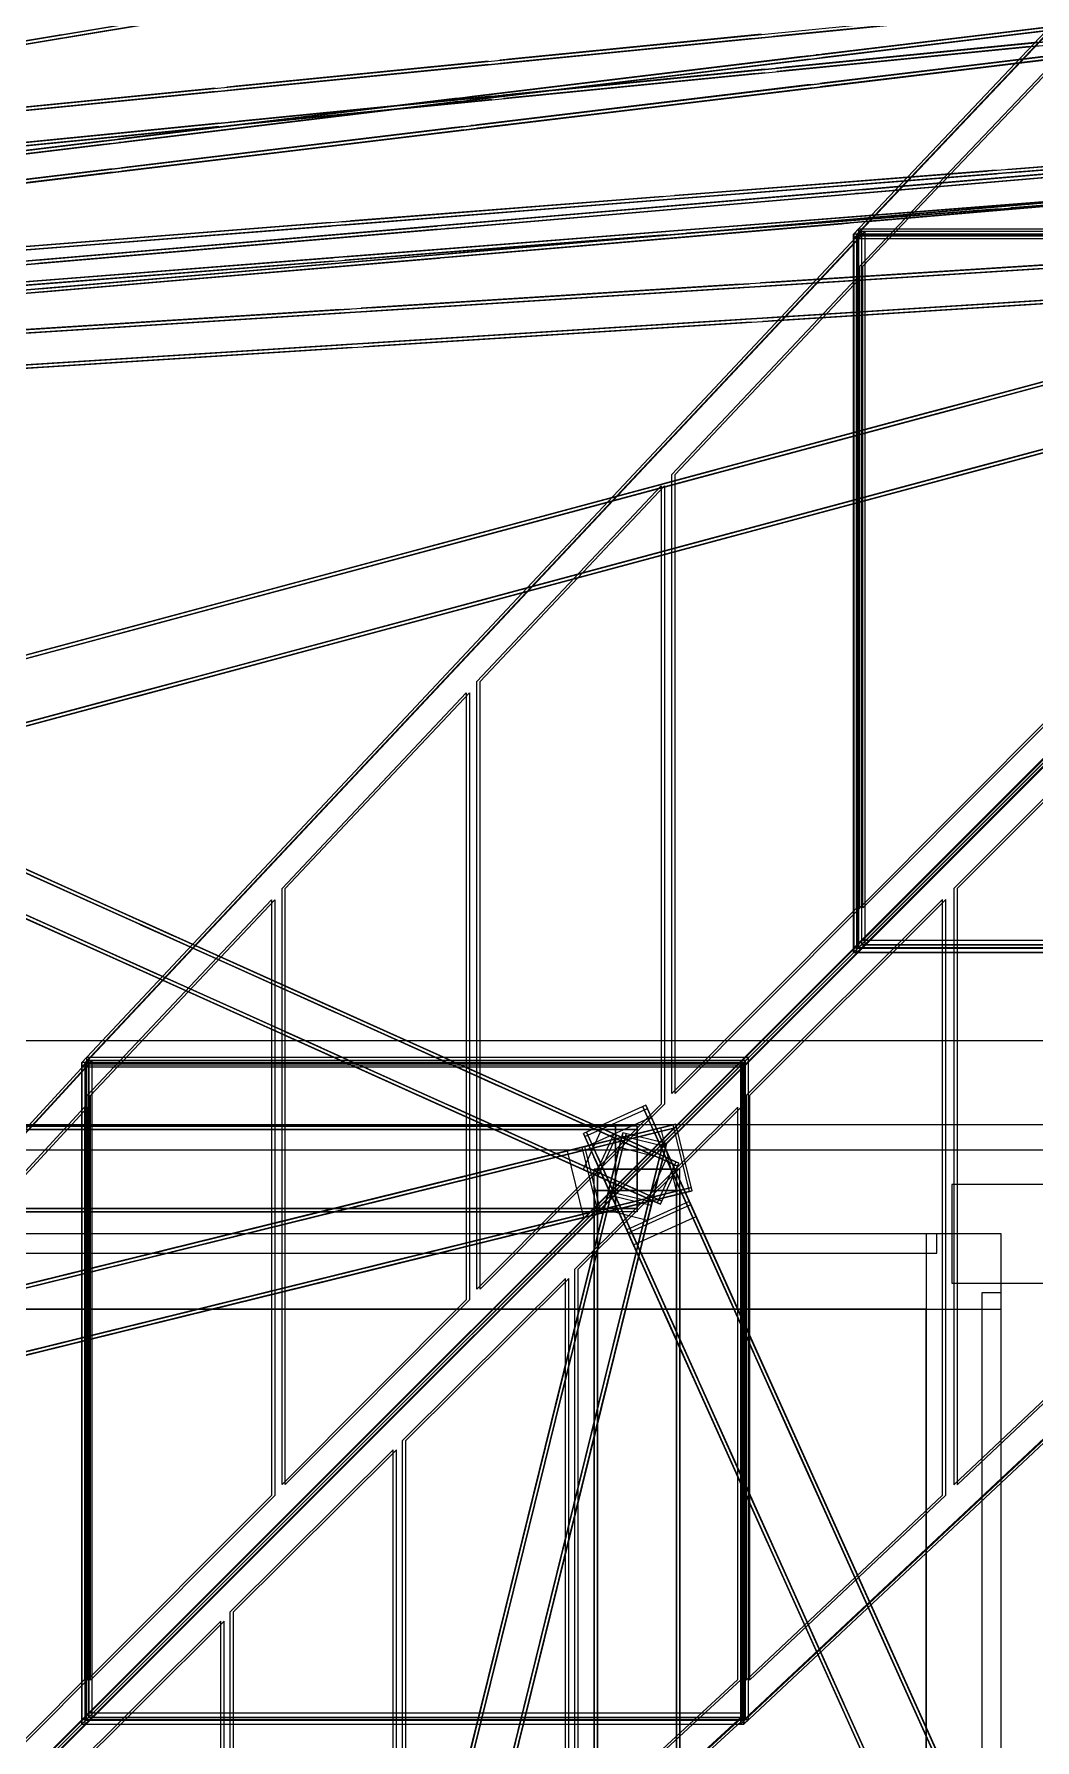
# Model space of a CAD drawing. Header units: millimetres. Extents: x -52000 to 48850, y -48850 to 51750.
# Drawn here: x 19492 to 24157, y 19641 to 27594 of the extents above; entities that cross this region are included whole.
import ezdxf

# ---------------------------------------------------------------- set-up
doc = ezdxf.new("R2010")
doc.units = ezdxf.units.MM
doc.layers.add('D-STR-BASE', color=7, linetype='Continuous', lineweight=25)
doc.layers.add('D-STR-STRC', color=7, linetype='Continuous', lineweight=25)

msp = doc.modelspace()

# ---------------------------------------------------------------- linework, layer by layer
at = {"layer": 'D-STR-BASE'}
for points in [[(-24900, -22900), (24900, -22900), (24900, 22900), (-24900, 22900)], [(24450, 22390), (-24450, 22390), (-24450, 22510), (24450, 22510)], [(24450, 22390), (-24450, 22390), (-24450, 22510), (24450, 22510)], [(23770, 21770), (24230, 21770), (24230, 22230), (23770, 22230)], [(24000, 22000), (-24000, 22000), (-24000, 21650), (24000, 21650)], [(24000, 22000), (-24000, 22000), (-24000, 21650), (24000, 21650)], [(24000, 22000), (-24000, 22000), (-24000, 21650), (24000, 21650)], [(24000, 22000), (-24000, 22000), (-24000, 21650), (24000, 21650)], [(24000, 22000), (-24000, 22000), (-24000, 21650), (24000, 21650)], [(24000, 22000), (-24000, 22000), (-24000, 21650), (24000, 21650)], [(24000, 22000), (-24000, 22000), (-24000, 21650), (24000, 21650)], [(24000, 22000), (-24000, 22000), (-24000, 21650), (24000, 21650)], [(23700, 22000), (18300, 22000), (18300, 21910), (23700, 21910)], [(23700, 22000), (18300, 22000), (18300, 21910), (23700, 21910)], [(24000, -22000), (24000, 22000), (23650, 22000), (23650, -22000)], [(24000, -22000), (24000, 22000), (23650, 22000), (23650, -22000)], [(24000, -22000), (24000, 22000), (23650, 22000), (23650, -22000)], [(24000, -22000), (24000, 22000), (23650, 22000), (23650, -22000)], [(24000, -22000), (24000, 22000), (23650, 22000), (23650, -22000)], [(24000, -22000), (24000, 22000), (23650, 22000), (23650, -22000)], [(24000, -22000), (24000, 22000), (23650, 22000), (23650, -22000)], [(24000, -22000), (24000, 22000), (23650, 22000), (23650, -22000)], [(24000, 16775), (24000, 21725), (23910, 21725), (23910, 16775)], [(24000, 16775), (24000, 21725), (23910, 21725), (23910, 16775)], [(-23650, -21650), (23650, -21650), (23650, 21650), (-23650, 21650)], [(-23650, -21650), (23650, -21650), (23650, 21650), (-23650, 21650)], [(-23650, -21650), (23650, -21650), (23650, 21650), (-23650, 21650)], [(-23650, -21650), (23650, -21650), (23650, 21650), (-23650, 21650)]]:
    msp.add_lwpolyline(points, close=True, dxfattribs=at)
at = {"layer": 'D-STR-STRC'}
for points in [[(27590.5, 31179.5), (23312.5, 26661.6)], [(27590.5, 31159.5), (23312.5, 26641.6)], [(29299, 29191.8), (12770.8, 26431)], [(29302.9, 29192.5), (12774.6, 26431.6)], [(29245, 29182.8), (12716.7, 26421.9)], [(29248.9, 29183.4), (12720.6, 26422.6)], [(27982.7, 28081.9), (8461.9, 25725)], [(27985.1, 28082.2), (8464.3, 25725.3)], [(28016.2, 28086), (8495.5, 25729)], [(28018.6, 28086.3), (8497.9, 25729.3)], [(12724.5, 26590.3), (28000.8, 28099.2)], [(28000.7, 27933), (8479.9, 25576.1)], [(28003.1, 27933.3), (8482.3, 25576.4)], [(28034.2, 27937.1), (8513.4, 25580.1)], [(28036.6, 27937.4), (8515.8, 25580.4)], [(12742.2, 26411.2), (28018.5, 27920.1)], [(27590.5, 27610.5), (23312.5, 23332.5)], [(27590.5, 27590.5), (23312.5, 23312.5)], [(8481.8, 25742.4), (27108.4, 27205.1)], [(27099.7, 27189.3), (4228.7, 25234.7)], [(27100.9, 27189.4), (4230, 25234.8)], [(27117.1, 27190.8), (4246.1, 25236.1)], [(27118.3, 27190.9), (4247.4, 25236.3)], [(27129.9, 27041.4), (4258.9, 25086.7)], [(27131.1, 27041.5), (4260.1, 25086.8)], [(27112.5, 27039.9), (4241.5, 25085.2)], [(27113.7, 27040), (4242.8, 25085.3)], [(8495.9, 25563), (27122.4, 27025.7)], [(4238.7, 25250.5), (26573.1, 26668.7)], [(23348.5, 26674.3), (19714.1, 22799.8)], [(23348.5, 26654.3), (19714.1, 22779.8)], [(26674.3, 26674.3), (22799.8, 22799.8)], [(26674.3, 26654.3), (22799.8, 22779.8)], [(23335.3, 26684.2), (23313.2, 26660.9)], [(23349.2, 26673.6), (23332.7, 26655.9)], [(26542.6, 26604), (11293.9, 22506.6)], [(26554.9, 26607.3), (11306.2, 22509.9)], [(13091.2, 26564.1), (22193.8, 22466.7)], [(4250.1, 25070.9), (26584.6, 26489)], [(26162.1, 26501.7), (10913.3, 22404.3)], [(26174.3, 26505), (10925.6, 22407.6)], [(13105.7, 26557.6), (22208.2, 22460.2)], [(13380.5, 26433.9), (22483.1, 22336.5)], [(13395, 26427.4), (22497.5, 22329.9)], [(13005, 26372.6), (22107.6, 22275.2)], [(13019.5, 26366.1), (22122, 22268.7)], [(26625.7, 26295), (11377, 22197.5)], [(26637.9, 26298.3), (11389.2, 22200.8)], [(26245.1, 26192.7), (10996.4, 22095.3)], [(26257.4, 26196), (11008.6, 22098.6)], [(13294.3, 26242.4), (22396.9, 22145)], [(13308.8, 26235.9), (22411.3, 22138.4)], [(23348.5, 23368.5), (19714.1, 19734.1)], [(23348.5, 23348.5), (19714.1, 19714.1)], [(26674.3, 23368.5), (22799.8, 19734.1)], [(26674.3, 23348.5), (22799.8, 19714.1)], [(23335.3, 23335.3), (23313.2, 23313.2)], [(23349.2, 23349.2), (23332.7, 23332.7)], [(19745.7, 22809), (16792.8, 19596.1)], [(19745.7, 22789), (16792.8, 19576.1)], [(22809, 22809), (19596.1, 19596.1)], [(22809, 22789), (19596.1, 19576.1)], [(19736.6, 22822.3), (19714.8, 22799.1)], [(19746.4, 22808.3), (19733.5, 22794.3)], [(22808.3, 22808.3), (22794.3, 22794.3)], [(22822.3, 22822.3), (22799.1, 22799.1)], [(26441.7, 13497.1), (22344.3, 22599.7)], [(22369.3, 22544.1), (22344.3, 22599.7)], [(22469.4, 22508.5), (9748.4, 19369.1)], [(22483, 22511.9), (9762, 19372.5)], [(26448.2, 13482.7), (22350.8, 22585.2)], [(22483, 22511.9), (22414.1, 22494.9)], [(22302.6, 22502.6), (-22302.6, 22502.6)], [(22232.7, 22457.6), (19093.3, 9736.6)], [(22236.1, 22471.3), (19096.6, 9750.3)], [(26149.9, 13365.8), (22052.5, 22468.3)], [(22077.5, 22412.8), (22052.5, 22468.3)], [(26156.4, 13351.3), (22059, 22453.9)], [(22138.2, 22491.7), (22193.8, 22466.7)], [(22302.6, 22502.6), (22202.6, 22502.6)], [(22236.1, 22471.3), (22219, 22402.4)], [(22045.4, 22403.9), (9324.4, 19264.5)], [(22059.1, 22407.3), (9338.1, 19267.8)], [(22436.6, 22407.3), (19297.1, 9686.3)], [(22439.9, 22421), (19300.5, 9700)], [(22045.4, 22403.9), (21976.5, 22386.9)], [(22439.9, 22421), (22422.9, 22352.1)], [(22442, 22354.9), (22497.5, 22329.9)], [(22052, 22300.2), (22107.6, 22275.2)], [(22102.6, -22302.6), (22102.6, 22302.6)], [(22102.6, 22202.6), (22102.6, 22302.6)], [(22502.6, -22302.6), (22502.6, 22302.6)], [(22502.6, 22202.6), (22502.6, 22302.6)], [(22546, 22197.8), (9825, 19058.4)], [(22559.7, 22201.2), (9838.7, 19061.8)], [(22168.6, 22197.8), (19029.1, 9476.8)], [(22559.7, 22201.2), (22490.8, 22184.2)], [(22165.2, 22184.1), (19025.8, 9463.1)], [(22369.1, 22133.8), (19229.6, 9412.8)], [(22372.4, 22147.5), (19233, 9426.5)], [(22165.2, 22184.1), (22148.2, 22115.2)], [(22369.1, 22133.8), (22352.1, 22064.9)], [(22355.8, 22163.4), (22411.3, 22138.4)], [(26643.6, 13048.7), (22546.1, 22151.3)], [(26650.1, 13034.2), (22552.6, 22136.8)], [(22577.6, 22081.3), (22552.6, 22136.8)], [(22302.6, 22102.6), (-22302.6, 22102.6)], [(22122.1, 22093.2), (9401.1, 18953.8)], [(22135.8, 22096.6), (9414.8, 18957.2)], [(22122.1, 22093.2), (22053.2, 22076.2)], [(22302.6, 22102.6), (22202.6, 22102.6)], [(26351.8, 12917.3), (22254.3, 22019.9)], [(26358.3, 12902.9), (22260.8, 22005.4)], [(22285.8, 21949.9), (22260.8, 22005.4)], [(19745.7, 19765.7), (16792.8, 16812.8)], [(19745.7, 19745.7), (16792.8, 16792.8)], [(22809, 19765.7), (19596.1, 16812.8)], [(22809, 19745.7), (19596.1, 16792.8)], [(19736.6, 19736.6), (19714.8, 19714.8)], [(19746.4, 19746.4), (19733.5, 19733.5)], [(22808.3, 19746.4), (22794.3, 19733.5)], [(22822.3, 19736.6), (22799.1, 19714.8)]]:
    msp.add_lwpolyline(points, dxfattribs=at)
for points in [[(27590.5, 31179.5), (27590.5, 27590.5), (23312.5, 23312.5), (23312.5, 26661.6)], [(27605.6, 31179.5), (27605.6, 27590.5), (23327.6, 23312.5), (23327.6, 26661.6)], [(29300.3, 29208.2), (29242.4, 29198.6), (12714.1, 26437.7), (12772, 26447.4)], [(29302.9, 29192.5), (29245, 29182.8), (12716.7, 26421.9), (12774.6, 26431.6)], [(28018.6, 28086.3), (27982.7, 28081.9), (8461.9, 25725), (8497.9, 25729.3)], [(12726.1, 26574.4), (12726.1, 26574.4), (28002.4, 28083.3), (28002.4, 28083.3)], [(28020.5, 28070.4), (27984.6, 28066.1), (8463.9, 25709.1), (8499.8, 25713.4)], [(28034.7, 27953.2), (27998.8, 27948.9), (8478, 25591.9), (8513.9, 25596.3)], [(28036.6, 27937.4), (28000.7, 27933), (8479.9, 25576.1), (8515.8, 25580.4)], [(12740.6, 26427.1), (12740.6, 26427.1), (28016.9, 27936), (28016.9, 27936)], [(24710.1, 27953.3), (24710.1, 24894.3), (23341, 23521), (23341, 26511.5)], [(24725.2, 27953.3), (24725.2, 24894.3), (23356, 23521), (23356, 26511.5)], [(20972.5, 27801), (19680.3, 27585.1), (19644.2, 27579.1)], [(20998.1, 27805.2), (20962, 27799.2), (19669.7, 27583.4)], [(22937.6, 27583), (22937.6, 27583), (24114.1, 27699.2)], [(22979.4, 27587.2), (24155.9, 27703.4), (24155.9, 27703.4)], [(24700.7, 27685.7), (23160.7, 27499.7), (23138.3, 27497)], [(24729.3, 27689.1), (24706.9, 27686.4), (23166.9, 27500.5)], [(24702.7, 27669.8), (23162.7, 27483.8), (23140.3, 27481.1)], [(24731.2, 27673.2), (24708.8, 27670.5), (23168.8, 27484.6)], [(19592.5, 27586.7), (18300.3, 27370.8), (18264.2, 27364.8)], [(19595.2, 27570.9), (18302.9, 27355), (18266.8, 27349)], [(19618.1, 27590.9), (19582, 27584.9), (18289.8, 27369.1)], [(19620.7, 27575.2), (19584.6, 27569.1), (18292.4, 27353.3)], [(21663, 27473.2), (21663, 27473.2), (22839.5, 27589.4)], [(21664.6, 27457.3), (21664.6, 27457.3), (22841.1, 27573.5)], [(21704.8, 27477.3), (22881.3, 27593.5), (22881.3, 27593.5)], [(21706.4, 27461.4), (22882.9, 27577.6), (22882.9, 27577.6)], [(22952.2, 27435.7), (22952.2, 27435.7), (24128.7, 27551.9)], [(22953.8, 27419.8), (22953.8, 27419.8), (24130.3, 27536)], [(22994, 27439.9), (24170.5, 27556.1), (24170.5, 27556.1)], [(22995.6, 27423.9), (24172, 27540.2), (24172, 27540.2)], [(24716.8, 27552.6), (23176.8, 27366.7), (23154.4, 27364)], [(24718.7, 27536.8), (23178.7, 27350.8), (23156.3, 27348.1)], [(24745.4, 27556.1), (24723, 27553.4), (23183, 27367.4)], [(24747.3, 27540.2), (24724.9, 27537.5), (23184.9, 27351.6)], [(20390, 27347.5), (20390, 27347.5), (21566.5, 27463.7)], [(20391.6, 27331.5), (20391.6, 27331.5), (21568.1, 27447.7)], [(20431.8, 27351.6), (21608.3, 27467.8), (21608.3, 27467.8)], [(20433.4, 27335.7), (21609.9, 27451.9), (21609.9, 27451.9)], [(23074, 27489.3), (21534, 27303.3), (21511.6, 27300.6)], [(23075.9, 27473.4), (21535.9, 27287.4), (21513.5, 27284.7)], [(23102.6, 27492.7), (23080.2, 27490), (21540.2, 27304.1)], [(23104.5, 27476.8), (23082.1, 27474.1), (21542.1, 27288.2)], [(23118.6, 27359.7), (23096.3, 27357), (21556.3, 27171)], [(21679.2, 27310), (21679.2, 27310), (22855.7, 27426.2)], [(21680.7, 27294.1), (21680.7, 27294.1), (22857.2, 27410.3)], [(21721, 27314.1), (22897.4, 27430.3), (22897.4, 27430.3)], [(21722.5, 27298.2), (22899, 27414.4), (22899, 27414.4)], [(19117, 27221.7), (19117, 27221.7), (20293.5, 27337.9)], [(19118.6, 27205.8), (19118.6, 27205.8), (20295.1, 27322)], [(19158.8, 27225.9), (20335.3, 27342.1), (20335.3, 27342.1)], [(19160.4, 27209.9), (20336.8, 27326.1), (20336.8, 27326.1)], [(21447.3, 27292.8), (19907.3, 27106.9), (19884.9, 27104.2)], [(21475.9, 27296.3), (21453.5, 27293.6), (19913.5, 27107.6)], [(21477.8, 27280.4), (21455.4, 27277.7), (19915.4, 27091.8)], [(20406.1, 27184.3), (20406.1, 27184.3), (21582.6, 27300.5)], [(20407.7, 27168.3), (20407.7, 27168.3), (21584.2, 27284.5)], [(20447.9, 27188.4), (21624.4, 27304.6), (21624.4, 27304.6)], [(20449.5, 27172.5), (21626, 27288.7), (21626, 27288.7)], [(23090.1, 27356.2), (21550.1, 27170.3), (21527.7, 27167.6)], [(23092, 27340.3), (21552, 27154.4), (21529.6, 27151.7)], [(23120.6, 27343.8), (23098.2, 27341.1), (21558.2, 27155.1)], [(21449.2, 27277), (19909.2, 27091), (19886.8, 27088.3)], [(27118.3, 27190.9), (27099.7, 27189.3), (4228.7, 25234.7), (4247.4, 25236.3)], [(27119.7, 27175), (27101.1, 27173.4), (4230.1, 25218.7), (4248.7, 25220.3)], [(8483.1, 25726.5), (8483.1, 25726.5), (27109.6, 27189.2), (27109.6, 27189.2)], [(19133.1, 27058.5), (19133.1, 27058.5), (20309.6, 27174.7)], [(19134.7, 27042.6), (19134.7, 27042.6), (20311.2, 27158.8)], [(19174.9, 27062.6), (20351.4, 27178.9), (20351.4, 27178.9)], [(19176.5, 27046.7), (20353, 27162.9), (20353, 27162.9)], [(21463.3, 27159.8), (19923.3, 26973.9), (19901, 26971.2)], [(21465.3, 27143.9), (19925.3, 26958), (19902.9, 26955.3)], [(21491.9, 27163.3), (21469.5, 27160.6), (19929.5, 26974.6)], [(21493.8, 27147.4), (21471.4, 27144.7), (19931.4, 26958.7)], [(27129.7, 27057.4), (27111.1, 27055.8), (4240.2, 25101.1), (4258.8, 25102.7)], [(27131.1, 27041.5), (27112.5, 27039.9), (4241.5, 25085.2), (4260.1, 25086.8)], [(8494.7, 25578.9), (8494.7, 25578.9), (27121.2, 27041.6), (27121.2, 27041.6)], [(19820.6, 27096.4), (18280.6, 26910.5), (18258.2, 26907.8)], [(19822.5, 27080.5), (18282.5, 26894.6), (18260.1, 26891.9)], [(19849.1, 27099.9), (19826.7, 27097.2), (18286.7, 26911.2)], [(19851, 27084), (19828.7, 27081.3), (18288.6, 26895.4)], [(24031.3, 26963.5), (24031.3, 26963.5), (25486.9, 27077.8)], [(24032.6, 26947.5), (24032.6, 26947.5), (25488.1, 27061.8)], [(24073.2, 26966.8), (25528.7, 27081.1), (25528.7, 27081.1)], [(24074.5, 26950.8), (25530, 27065.1), (25530, 27065.1)], [(19836.6, 26963.4), (18296.6, 26777.5), (18274.2, 26774.8)], [(19865.2, 26966.8), (19842.8, 26964.1), (18302.8, 26778.2)], [(25149.8, 27022.7), (23331.4, 26867.3), (23319.8, 26866.3)], [(25151.1, 27006.7), (23332.7, 26851.3), (23321.1, 26850.3)], [(25180.5, 27025.3), (25168.9, 27024.3), (23350.5, 26868.9)], [(25181.9, 27009.4), (25170.3, 27008.4), (23351.9, 26853)], [(19838.5, 26947.5), (18298.5, 26761.6), (18276.1, 26758.9)], [(19867.1, 26951), (19844.7, 26948.3), (18304.7, 26762.3)], [(22479.1, 26841.6), (22479.1, 26841.6), (23934.6, 26955.9)], [(22480.4, 26825.6), (22480.4, 26825.6), (23935.9, 26939.9)], [(22521, 26844.9), (23976.5, 26959.2), (23976.5, 26959.2)], [(22522.3, 26828.9), (23977.8, 26943.2), (23977.8, 26943.2)], [(25161.2, 26889.2), (23342.8, 26733.8), (23331.2, 26732.8)], [(25191.9, 26891.8), (25180.3, 26890.8), (23361.9, 26735.4)], [(24044.2, 26800), (24044.2, 26800), (25499.7, 26914.3)], [(24045.4, 26784), (24045.4, 26784), (25500.9, 26898.3)], [(24086.1, 26803.3), (25541.6, 26917.6), (25541.6, 26917.6)], [(24087.3, 26787.3), (25542.8, 26901.6), (25542.8, 26901.6)], [(20926.9, 26719.7), (20926.9, 26719.7), (22382.4, 26834)], [(20928.2, 26703.8), (20928.2, 26703.8), (22383.7, 26818.1)], [(20968.8, 26723), (22424.3, 26837.3), (22424.3, 26837.3)], [(20970.1, 26707), (22425.6, 26821.3), (22425.6, 26821.3)], [(23243.9, 26859.8), (21425.5, 26704.4), (21413.8, 26703.4)], [(23245.2, 26843.8), (21426.8, 26688.4), (21415.2, 26687.4)], [(23274.6, 26862.4), (23263, 26861.4), (21444.6, 26706)], [(23276, 26846.5), (23264.4, 26845.5), (21446, 26690.1)], [(25162.5, 26873.2), (23344.1, 26717.8), (23332.5, 26716.8)], [(25193.3, 26875.9), (25181.7, 26874.9), (23363.3, 26719.5)], [(23255.3, 26726.3), (21436.9, 26570.9), (21425.2, 26569.9)], [(23286, 26728.9), (23274.4, 26727.9), (21456, 26572.5)], [(22492, 26678.1), (22492, 26678.1), (23947.5, 26792.4)], [(22493.2, 26662.2), (22493.2, 26662.2), (23948.7, 26776.4)], [(22533.9, 26681.4), (23989.4, 26795.7), (23989.4, 26795.7)], [(22535.1, 26665.4), (23990.6, 26779.7), (23990.6, 26779.7)], [(4239.8, 25234.6), (4239.8, 25234.6), (26574.2, 26652.7), (26574.2, 26652.7)], [(19374.7, 26597.8), (19374.7, 26597.8), (20830.2, 26712.1)], [(19376, 26581.9), (19376, 26581.9), (20831.5, 26696.2)], [(19416.6, 26601.1), (20872.1, 26715.4), (20872.1, 26715.4)], [(19417.8, 26585.1), (20873.4, 26699.4), (20873.4, 26699.4)], [(21337.9, 26696.9), (19519.5, 26541.5), (19507.9, 26540.5)], [(21339.3, 26681), (19520.9, 26525.5), (19509.3, 26524.6)], [(21368.7, 26699.5), (21357.1, 26698.5), (19538.7, 26543.1)], [(21370.1, 26683.6), (21358.5, 26682.6), (19540.1, 26527.2)], [(23348.5, 26674.3), (23348.5, 23348.5), (19714.1, 19714.1), (19714.1, 22799.8)], [(23363.9, 26674.3), (23363.9, 23348.5), (19729.4, 19714.1), (19729.4, 22799.8)], [(20939.8, 26556.2), (20939.8, 26556.2), (22395.3, 26670.5)], [(20941, 26540.3), (20941, 26540.3), (22396.5, 26654.6)], [(20981.6, 26559.5), (22437.1, 26673.8), (22437.1, 26673.8)], [(20982.9, 26543.5), (22438.4, 26657.8), (22438.4, 26657.8)], [(23256.6, 26710.3), (21438.2, 26554.9), (21426.6, 26553.9)], [(23287.4, 26713), (23275.8, 26712), (21457.4, 26556.6)], [(26659, 23348.5), (26659, 26674.3), (22784.6, 22799.8), (22784.6, 19714.1)], [(26674.3, 23348.5), (26674.3, 26674.3), (22799.8, 22799.8), (22799.8, 19714.1)], [(26661.6, 26661.6), (23312.5, 26661.6), (23312.5, 26641.6), (26661.6, 26641.6)], [(26660.9, 26660.9), (23313.2, 26660.9), (23313.2, 23313.2), (26660.9, 23313.2)], [(26655.9, 26655.9), (23332.7, 26655.9), (23332.7, 23332.7), (26655.9, 23332.7)], [(26684.2, 26684.2), (23335.3, 26684.2), (23335.3, 23335.3), (26684.2, 23335.3)], [(26674.3, 26674.3), (23348.5, 26674.3), (23348.5, 26654.3), (26674.3, 26654.3)], [(26673.6, 26673.6), (23349.2, 26673.6), (23349.2, 23349.2), (26673.6, 23349.2)], [(26554.9, 26607.3), (26162.1, 26501.7), (10913.3, 22404.3), (11306.2, 22509.9)], [(26559.1, 26591.8), (26166.2, 26486.3), (10917.5, 22388.8), (11310.3, 22494.4)], [(13091.2, 26564.1), (13395, 26427.4), (22497.5, 22329.9), (22193.8, 22466.7)], [(21380.1, 26566), (21368.5, 26565), (19550.1, 26409.6)], [(4249.1, 25086.9), (4249.1, 25086.9), (26583.5, 26505), (26583.5, 26505)], [(13084.6, 26549.5), (13388.4, 26412.8), (22491, 22315.3), (22187.2, 22452.1)], [(19387.6, 26434.3), (19387.6, 26434.3), (20843.1, 26548.6)], [(19388.8, 26418.4), (19388.8, 26418.4), (20844.3, 26532.7)], [(19429.4, 26437.6), (20884.9, 26551.9), (20884.9, 26551.9)], [(19430.7, 26421.7), (20886.2, 26536), (20886.2, 26536)], [(21349.4, 26563.4), (19530.9, 26408), (19519.3, 26407)], [(21350.7, 26547.4), (19532.3, 26392), (19520.7, 26391)], [(21381.5, 26550.1), (21369.9, 26549.1), (19551.5, 26393.7)], [(22878.2, 26434.1), (22878.2, 26434.1), (24642.6, 26546.1)], [(22879.2, 26418.1), (22879.2, 26418.1), (24643.6, 26530.1)], [(22920.1, 26436.7), (24684.5, 26548.7), (24684.5, 26548.7)], [(22921.1, 26420.8), (24685.5, 26532.8), (24685.5, 26532.8)], [(21017, 26315.9), (21017, 26315.9), (22781.4, 26427.9)], [(21018, 26299.9), (21018, 26299.9), (22782.4, 26411.9)], [(21058.9, 26318.5), (22823.3, 26430.6), (22823.3, 26430.6)], [(21059.9, 26302.6), (22824.3, 26414.6), (22824.3, 26414.6)], [(23323.7, 26453.9), (23323.7, 23517.6), (22464.8, 22655.4), (22464.8, 25541.6)], [(23339, 26453.9), (23339, 23517.6), (22480.1, 22655.4), (22480.1, 25541.6)], [(13005, 26372.6), (13308.8, 26235.9), (22411.3, 22138.4), (22107.6, 22275.2)], [(13011.6, 26387.2), (13315.4, 26250.5), (22417.9, 22153), (22114.1, 22289.8)], [(22888.6, 26270.4), (22888.6, 26270.4), (24653, 26382.4)], [(22889.6, 26254.4), (22889.6, 26254.4), (24654, 26366.4)], [(22930.5, 26273), (24694.9, 26385.1), (24694.9, 26385.1)], [(22931.5, 26257.1), (24695.9, 26369.1), (24695.9, 26369.1)], [(26633.8, 26313.7), (26240.9, 26208.2), (10992.2, 22110.7), (11385.1, 22216.3)], [(26637.9, 26298.3), (26245.1, 26192.7), (10996.4, 22095.3), (11389.2, 22200.8)], [(19155.8, 26197.7), (19155.8, 26197.7), (20920.2, 26309.7)], [(19156.8, 26181.7), (19156.8, 26181.7), (20921.2, 26293.8)], [(19197.7, 26200.4), (20962.1, 26312.4), (20962.1, 26312.4)], [(19198.7, 26184.4), (20963.1, 26296.4), (20963.1, 26296.4)], [(21027.4, 26152.2), (21027.4, 26152.2), (22791.8, 26264.2)], [(21028.4, 26136.2), (21028.4, 26136.2), (22792.8, 26248.3)], [(21069.3, 26154.9), (22833.7, 26266.9), (22833.7, 26266.9)], [(21070.3, 26138.9), (22834.7, 26250.9), (22834.7, 26250.9)], [(25211.5, 26246.3), (24895.4, 26161.4), (23699.2, 25840)], [(25205.6, 26244.7), (24009.4, 25923.3), (23693.3, 25838.4)], [(25209.7, 26229.3), (24013.6, 25907.9), (23697.4, 25822.9)], [(25215.7, 26230.9), (24899.5, 26145.9), (23703.4, 25824.5)], [(19166.2, 26034), (19166.2, 26034), (20930.6, 26146.1)], [(19167.2, 26018.1), (19167.2, 26018.1), (20931.6, 26130.1)], [(19208.1, 26036.7), (20972.5, 26148.7), (20972.5, 26148.7)], [(19209.1, 26020.7), (20973.5, 26132.8), (20973.5, 26132.8)], [(25284.5, 25951.1), (24088.3, 25629.7), (23772.2, 25544.8)], [(25288.6, 25935.7), (24092.4, 25614.3), (23776.3, 25529.3)], [(25290.4, 25952.7), (24974.3, 25867.8), (23778.1, 25546.4)], [(25294.5, 25937.3), (24978.4, 25852.3), (23782.2, 25530.9)], [(23934.8, 25903.3), (22738.7, 25581.9), (22422.6, 25496.9)], [(23939, 25887.8), (22742.8, 25566.4), (22426.7, 25481.5)], [(23940.8, 25904.9), (23624.6, 25819.9), (22428.5, 25498.5)], [(23944.9, 25889.4), (23628.8, 25804.5), (22432.6, 25483)], [(24013.7, 25609.7), (22817.6, 25288.3), (22501.4, 25203.3)], [(24019.7, 25611.3), (23703.5, 25526.3), (22507.4, 25204.9)], [(22664.1, 25561.8), (21468, 25240.4), (21151.8, 25155.5)], [(22668.3, 25546.4), (21472.1, 25224.9), (21156, 25140)], [(22670, 25563.4), (22353.9, 25478.5), (21157.8, 25157)], [(22674.2, 25548), (22358.1, 25463), (21161.9, 25141.6)], [(24017.9, 25594.2), (22821.7, 25272.8), (22505.6, 25187.9)], [(24023.8, 25595.8), (23707.7, 25510.9), (22511.5, 25189.5)], [(22415.1, 25488.8), (22415.1, 22605.5), (21556.2, 21743.3), (21556.2, 24576.5)], [(22430.4, 25488.8), (22430.4, 22605.5), (21571.5, 21743.3), (21571.5, 24576.5)], [(21393.4, 25220.4), (20197.2, 24898.9), (19881.1, 24814)], [(21399.3, 25222), (21083.2, 25137), (19887, 24815.6)], [(22743, 25268.2), (21546.8, 24946.8), (21230.7, 24861.9)], [(22747.2, 25252.8), (21551, 24931.4), (21234.9, 24846.4)], [(22748.9, 25269.8), (22432.8, 25184.9), (21236.6, 24863.5)], [(22753.1, 25254.4), (22437, 25169.4), (21240.8, 24848)], [(21397.5, 25204.9), (20201.4, 24883.5), (19885.2, 24798.5)], [(21403.5, 25206.5), (21087.3, 25121.6), (19891.2, 24800.1)], [(21472.3, 24926.8), (20276.1, 24605.4), (19960, 24520.4)], [(21476.4, 24911.3), (20280.3, 24589.9), (19964.1, 24505)], [(21478.2, 24928.4), (21162.1, 24843.4), (19965.9, 24522)], [(21482.4, 24912.9), (21166.2, 24828), (19970.1, 24506.6)], [(20122.7, 24878.9), (18926.5, 24557.5), (18610.4, 24472.5)], [(20126.8, 24863.5), (18930.6, 24542), (18614.5, 24457.1)], [(20128.6, 24880.5), (19812.5, 24795.6), (18616.3, 24474.1)], [(20132.7, 24865.1), (19816.6, 24780.1), (18620.5, 24458.7)], [(20201.6, 24585.3), (19005.4, 24263.9), (18689.3, 24179)], [(20207.5, 24586.9), (19891.4, 24502), (18695.2, 24180.6)], [(20205.7, 24569.9), (19009.5, 24248.5), (18693.4, 24163.5)], [(20211.6, 24571.5), (19895.5, 24486.5), (18699.3, 24165.1)], [(21506.5, 24523.7), (21506.5, 21693.4), (20647.6, 20831.2), (20647.6, 23611.4)], [(21521.8, 24523.7), (21521.8, 21693.4), (20662.9, 20831.2), (20662.9, 23611.4)], [(24695.5, 21693.5), (24695.5, 24523.8), (23779.6, 23611.2), (23779.6, 20831)], [(24710.7, 21693.5), (24710.7, 24523.8), (23794.8, 23611.2), (23794.8, 20831)], [(19222.2, 23786.8), (19925.2, 23470.3), (20138.6, 23374.3)], [(19228.8, 23801.3), (19931.8, 23484.9), (20145.2, 23388.8)], [(19229.8, 23783.4), (19443.1, 23687.3), (20146.1, 23370.9)], [(19236.3, 23797.9), (19449.7, 23701.9), (20152.7, 23385.4)], [(19149.2, 23624.4), (19852.2, 23308), (20065.5, 23211.9)], [(19156.7, 23621), (19370.1, 23525), (20073.1, 23208.5)], [(19142.6, 23609.8), (19845.6, 23293.4), (20059, 23197.4)], [(19150.1, 23606.4), (19363.5, 23510.4), (20066.5, 23194)], [(20597.8, 23558.5), (20597.8, 20781.2), (19739, 19919.1), (19739, 22646.2)], [(20613.2, 23558.5), (20613.2, 20781.2), (19754.3, 19919.1), (19754.3, 22646.2)], [(23726.8, 20781.4), (23726.8, 23558.7), (22811, 22646.1), (22811, 19918.9)], [(23742.1, 20781.4), (23742.1, 23558.7), (22826.2, 22646.1), (22826.2, 19918.9)], [(19980.8, 23445.3), (20683.8, 23128.8), (20897.1, 23032.8)], [(19987.3, 23459.9), (20690.3, 23143.4), (20903.7, 23047.4)], [(19988.3, 23441.9), (20201.7, 23345.9), (20904.7, 23029.4)], [(19994.9, 23456.5), (20208.2, 23360.4), (20911.3, 23044)], [(23312.5, 23312.5), (26661.6, 23312.5), (26661.6, 23332.5), (23312.5, 23332.5)], [(23348.5, 23348.5), (26674.3, 23348.5), (26674.3, 23368.5), (23348.5, 23368.5)], [(19901.1, 23268.4), (20604.1, 22951.9), (20817.5, 22855.9)], [(19907.7, 23283), (20610.7, 22966.5), (20824.1, 22870.5)], [(19908.7, 23265), (20122, 23169), (20825.1, 22852.5)], [(19915.3, 23279.6), (20128.6, 23183.5), (20831.6, 22867.1)], [(20739.3, 23103.8), (21442.3, 22787.4), (21655.7, 22691.3)], [(20745.9, 23118.4), (21448.9, 22802), (21662.2, 22705.9)], [(20746.9, 23100.4), (20960.2, 23004.4), (21663.2, 22687.9)], [(20753.4, 23115), (20966.8, 23019), (21669.8, 22702.5)], [(20659.7, 22926.9), (21362.7, 22610.5), (21576, 22514.4)], [(20666.2, 22941.5), (21369.3, 22625.1), (21582.6, 22529)], [(20667.2, 22923.5), (20880.6, 22827.5), (21583.6, 22511)], [(20673.8, 22938.1), (20887.2, 22842.1), (21590.2, 22525.6)], [(19745.7, 22809), (19745.7, 19745.7), (16792.8, 16792.8), (16792.8, 19596.1)], [(19761.3, 22809), (19761.3, 19745.7), (16808.4, 16792.8), (16808.4, 19596.1)], [(22793.4, 19745.7), (22793.4, 22809), (19580.6, 19596.1), (19580.6, 16792.8)], [(22809, 19745.7), (22809, 22809), (19596.1, 19596.1), (19596.1, 16792.8)], [(22799.8, 22799.8), (19714.1, 22799.8), (19714.1, 22779.8), (22799.8, 22779.8)], [(22799.1, 22799.1), (19714.8, 22799.1), (19714.8, 19714.8), (22799.1, 19714.8)], [(22794.3, 22794.3), (19733.5, 22794.3), (19733.5, 19733.5), (22794.3, 19733.5)], [(22822.3, 22822.3), (19736.6, 22822.3), (19736.6, 19736.6), (22822.3, 19736.6)], [(22809, 22809), (19745.7, 22809), (19745.7, 22789), (22809, 22789)], [(22808.3, 22808.3), (19746.4, 22808.3), (19746.4, 19746.4), (22808.3, 19746.4)], [(21497.9, 22762.4), (22160.6, 22464.1), (22374, 22368)], [(21504.4, 22777), (22167.2, 22478.7), (22380.5, 22382.6)], [(21505.4, 22759), (21718.8, 22663), (22381.5, 22364.6)], [(21512, 22773.6), (21725.3, 22677.5), (22388.1, 22379.2)], [(19726.3, 22591.4), (19726.3, 19922.9), (19026.8, 19219.4), (19026.8, 21834.1)], [(19741.9, 22591.4), (19741.9, 19922.9), (19042.4, 19219.4), (19042.4, 21834.1)], [(21424.8, 22600.1), (22087.5, 22301.7), (22300.9, 22205.7)], [(21432.3, 22596.7), (21645.7, 22500.6), (22308.5, 22202.3)], [(22772.5, 19923), (22772.5, 22591.4), (22011.1, 21834), (22011.1, 19219.3)], [(22788, 19923), (22788, 22591.4), (22026.7, 21834), (22026.7, 19219.3)], [(22059, 22453.9), (22350.8, 22585.2), (22344.3, 22599.7), (22052.5, 22468.3)], [(22260.8, 22005.4), (22552.6, 22136.8), (22344.3, 22599.7), (22052.5, 22468.3)], [(26635.5, 13027.7), (26427.1, 13490.5), (22329.7, 22593.1), (22538.1, 22130.2)], [(26650.1, 13034.2), (26441.7, 13497.1), (22344.3, 22599.7), (22552.6, 22136.8)], [(22483, 22511.9), (22045.4, 22403.9), (9324.4, 19264.5), (9762, 19372.5)], [(21418.2, 22585.5), (22081, 22287.2), (22294.3, 22191.1)], [(21425.8, 22582.1), (21639.1, 22486), (22301.9, 22187.7)], [(22559.7, 22201.2), (22483, 22511.9), (22045.4, 22403.9), (22122.1, 22093.2)], [(22285.8, 21949.9), (22577.6, 22081.3), (22369.3, 22544.1), (22077.5, 22412.8)], [(22559.7, 22201.2), (22483, 22511.9), (22469.4, 22508.5), (22546, 22197.8)], [(22302.6, 22486.6), (22302.6, 22486.6), (-22302.6, 22486.6), (-22302.6, 22486.6)], [(22486.9, 22496.4), (22049.2, 22388.4), (9328.2, 19248.9), (9765.9, 19356.9)], [(22202.6, 22502.6), (22202.6, 22502.6), (18613, 22502.6), (18613, 22502.6)], [(22202.6, 22486.6), (22202.6, 22486.6), (18613, 22486.6), (18613, 22486.6)], [(22236.1, 22471.3), (22165.2, 22184.1), (19025.8, 9463.1), (19096.6, 9750.3)], [(22251.6, 22467.5), (22180.7, 22180.3), (19041.3, 9459.3), (19112.2, 9746.5)], [(22355.8, 22480.5), (21414.6, 22248.2), (21062.4, 22161.3)], [(22356, 22480.5), (22003.8, 22393.6), (21062.6, 22161.4)], [(22359.6, 22465), (21418.4, 22232.7), (21066.2, 22145.8)], [(22359.8, 22465), (22007.7, 22378.1), (21066.5, 22145.8)], [(22490.8, 22184.2), (22414.1, 22494.9), (21976.5, 22386.9), (22053.2, 22076.2)], [(22138.2, 22491.7), (22052, 22300.2), (22355.8, 22163.4), (22442, 22354.9)], [(26358.3, 12902.9), (26149.9, 13365.8), (22052.5, 22468.3), (22260.8, 22005.4)], [(26372.9, 12909.5), (26164.5, 13372.3), (22067.1, 22474.9), (22275.4, 22012)], [(22193.8, 22466.7), (22107.6, 22275.2), (22122, 22268.7), (22208.2, 22460.2)], [(22193.8, 22466.7), (22107.6, 22275.2), (22411.3, 22138.4), (22497.5, 22329.9)], [(22439.9, 22421), (22236.1, 22471.3), (22165.2, 22184.1), (22369.1, 22133.8)], [(22202.6, 22102.6), (22202.6, 22502.6), (22202.6, 22502.6), (22202.6, 22102.6)], [(22439.9, 22421), (22236.1, 22471.3), (22232.7, 22457.6), (22436.6, 22407.3)], [(22302.6, 22102.6), (22302.6, 22502.6), (22302.6, 22502.6), (22302.6, 22102.6)], [(22845, 21448.4), (22677.3, 21820.9), (22379, 22483.7)], [(22848.4, 21440.9), (22550, 22103.6), (22382.4, 22476.1)], [(22859.5, 21455), (22691.9, 21827.5), (22393.6, 22490.2)], [(22862.9, 21447.4), (22564.6, 22110.2), (22397, 22482.7)], [(22424.4, 22424.8), (22353.5, 22137.6), (19214.1, 9416.6), (19285, 9703.8)], [(22439.9, 22421), (22369.1, 22133.8), (19229.6, 9412.8), (19300.5, 9700)], [(22135.8, 22096.6), (22059.1, 22407.3), (22045.4, 22403.9), (22122.1, 22093.2)], [(22567.7, 21323.6), (22400.1, 21696.1), (22101.8, 22358.9)], [(22571.1, 21316.1), (22272.8, 21978.8), (22105.2, 22351.3)], [(22582.3, 21330.2), (22414.7, 21702.7), (22116.3, 22365.4)], [(22585.7, 21322.7), (22287.4, 21985.4), (22119.7, 22357.9)], [(22422.9, 22352.1), (22219, 22402.4), (22148.2, 22115.2), (22352.1, 22064.9)], [(22204.7, 22344.3), (22154.9, 22142.6), (21922.6, 21201.4)], [(22204.6, 22344), (21972.4, 21402.8), (21922.6, 21201.1)], [(22220.2, 22340.2), (21987.9, 21399), (21938.1, 21197.3)], [(22220.2, 22340.4), (22170.5, 22138.7), (21938.2, 21197.5)], [(22102.6, 22302.6), (22502.6, 22302.6), (22502.6, 22302.6), (22102.6, 22302.6)], [(22393, 22297.5), (22160.7, 21356.4), (22110.9, 21154.6)], [(22393.1, 22297.8), (22343.3, 22096.1), (22111, 21154.9)], [(22118.6, -22302.6), (22118.6, -22302.6), (22118.6, 22302.6), (22118.6, 22302.6)], [(22408.6, 22294), (22358.8, 22092.2), (22126.5, 21151)], [(22408.5, 22293.7), (22176.2, 21352.5), (22126.5, 21150.8)], [(22483.1, 22336.5), (22396.9, 22145), (22411.3, 22138.4), (22497.5, 22329.9)], [(22486.6, -22302.6), (22486.6, -22302.6), (22486.6, 22302.6), (22486.6, 22302.6)], [(22555.9, 22216.8), (22118.2, 22108.8), (9397.3, 18969.3), (9834.9, 19077.3)], [(22559.7, 22201.2), (22122.1, 22093.2), (9401.1, 18953.8), (9838.7, 19061.8)], [(21345.6, 22231.2), (20354.5, 21986.6), (20002.3, 21899.7)], [(21345.9, 22231.3), (20993.7, 22144.4), (20002.6, 21899.7)], [(21349.5, 22215.7), (20358.3, 21971.1), (20006.2, 21884.1)], [(21349.7, 22215.7), (20997.6, 22128.8), (20006.4, 21884.2)], [(22102.6, 18613), (22102.6, 18613), (22102.6, 22202.6), (22102.6, 22202.6)], [(22102.6, 22202.6), (22502.6, 22202.6), (22502.6, 22202.6), (22102.6, 22202.6)], [(22118.6, 18613), (22118.6, 18613), (22118.6, 22202.6), (22118.6, 22202.6)], [(22372.4, 22147.5), (22168.6, 22197.8), (22165.2, 22184.1), (22369.1, 22133.8)], [(22486.6, 18613), (22486.6, 18613), (22486.6, 22202.6), (22486.6, 22202.6)], [(22502.6, 18613), (22502.6, 18613), (22502.6, 22202.6), (22502.6, 22202.6)], [(22302.6, 22118.6), (22302.6, 22118.6), (-22302.6, 22118.6), (-22302.6, 22118.6)], [(22202.6, 22118.6), (22202.6, 22118.6), (18613, 22118.6), (18613, 22118.6)], [(22428.6, 22185.3), (21487.4, 21953.1), (21135.2, 21866.2)], [(22428.8, 22185.4), (22076.7, 22098.5), (21135.5, 21866.2)], [(22432.4, 22169.8), (21491.2, 21937.5), (21139.1, 21850.6)], [(22432.7, 22169.9), (22080.5, 22083), (21139.3, 21850.7)], [(22260.8, 22005.4), (22552.6, 22136.8), (22546.1, 22151.3), (22254.3, 22019.9)], [(22202.6, 22102.6), (22202.6, 22102.6), (18613, 22102.6), (18613, 22102.6)], [(20285.6, 21969.6), (19294.4, 21725), (18942.2, 21638.1)], [(20285.8, 21969.6), (19933.6, 21882.7), (18942.5, 21638.1)], [(20289.4, 21954), (19298.2, 21709.4), (18946.1, 21622.5)], [(20289.6, 21954.1), (19937.5, 21867.2), (18946.3, 21622.6)], [(21418.5, 21936.1), (20427.3, 21691.4), (20075.2, 21604.5)], [(21418.7, 21936.1), (21066.6, 21849.2), (20075.4, 21604.6)], [(21422.3, 21920.5), (20431.1, 21675.9), (20079, 21589)], [(21422.6, 21920.6), (21070.4, 21833.7), (20079.2, 21589.1)], [(21969.3, 19180.6), (21969.3, 21792.4), (21207.9, 21035), (21207.9, 18476.9)], [(21984.8, 19180.6), (21984.8, 21792.4), (21223.5, 21035), (21223.5, 18476.9)], [(23186.4, 20689.9), (23018.7, 21062.4), (22702.3, 21765.4)], [(23189.8, 20682.3), (22873.4, 21385.3), (22705.7, 21757.8)], [(23201, 20696.5), (23033.3, 21068.9), (22716.9, 21771.9)], [(23204.4, 20688.9), (22887.9, 21391.9), (22720.3, 21764.4)], [(20358.4, 21674.4), (19367.2, 21429.8), (19015.1, 21342.9)], [(20358.6, 21674.5), (20006.5, 21587.6), (19015.3, 21343)], [(20362.2, 21658.9), (19371.1, 21414.3), (19018.9, 21327.4)], [(20362.5, 21659), (20010.3, 21572.1), (19019.2, 21327.4)], [(22909.2, 20565.1), (22741.5, 20937.6), (22425.1, 21640.6)], [(22912.6, 20557.5), (22596.1, 21260.6), (22428.5, 21633)], [(22923.8, 20571.7), (22756.1, 20944.1), (22439.7, 21647.2)], [(22927.2, 20564.1), (22610.7, 21267.1), (22443.1, 21639.6)], [(21955.4, 21334.2), (21905.6, 21132.4), (21661, 20141.3)], [(21955.4, 21333.9), (21710.7, 20342.8), (21661, 20141)], [(21970.9, 21330.1), (21726.3, 20338.9), (21676.5, 20137.2)], [(21971, 21330.3), (21921.2, 21128.6), (21676.6, 20137.4)], [(22143.7, 21287.4), (21899.1, 20296.3), (21849.3, 20094.5)], [(22143.8, 21287.7), (22094, 21086), (21849.4, 20094.8)], [(22159.2, 21283.6), (21914.6, 20292.4), (21864.8, 20090.7)], [(22159.3, 21283.8), (22109.5, 21082.1), (21864.9, 20091)], [(23527.9, 19931.3), (23360.2, 20303.8), (23043.7, 21006.8)], [(23531.3, 19923.8), (23214.8, 20626.8), (23047.1, 20999.3)], [(23542.5, 19937.9), (23374.8, 20310.4), (23058.3, 21013.4)], [(23545.9, 19930.3), (23229.4, 20633.4), (23061.7, 21005.8)], [(21166.1, 18438.2), (21166.1, 20993.4), (20404.7, 20236), (20404.7, 17734.5)], [(21181.6, 18438.2), (21181.6, 20993.4), (20420.2, 20236), (20420.2, 17734.5)], [(23250.7, 19806.6), (23083, 20179), (22766.5, 20882)], [(23254.1, 19799), (22937.6, 20502), (22769.9, 20874.5)], [(23265.2, 19813.1), (23097.6, 20185.6), (22781.1, 20888.6)], [(23268.6, 19805.6), (22952.2, 20508.6), (22784.5, 20881.1)], [(21693.7, 20273.8), (21449.1, 19282.7), (21399.3, 19080.9)], [(21693.8, 20274.1), (21644, 20072.4), (21399.4, 19081.2)], [(21709.3, 20270.2), (21659.5, 20068.5), (21414.9, 19077.4)], [(21709.3, 20270), (21464.7, 19278.8), (21414.9, 19077.1)], [(21882.1, 20227.3), (21637.5, 19236.2), (21587.7, 19034.5)], [(21882.1, 20227.6), (21832.4, 20025.9), (21587.8, 19034.7)], [(21897.6, 20223.5), (21653, 19232.4), (21603.2, 19030.6)], [(21897.7, 20223.8), (21847.9, 20022), (21603.3, 19030.9)], [(23869.3, 19172.8), (23701.7, 19545.3), (23385.2, 20248.3)], [(23872.7, 19165.2), (23556.3, 19868.2), (23388.6, 20240.7)], [(23883.9, 19179.4), (23716.2, 19551.8), (23399.8, 20254.8)], [(23887.3, 19171.8), (23570.9, 19874.8), (23403.2, 20247.3)], [(20362.8, 17695.8), (20362.8, 20194.3), (19601.5, 19436.9), (19601.5, 16992.1)], [(20378.4, 17695.8), (20378.4, 20194.3), (19617, 19436.9), (19617, 16992.1)], [(23592.1, 19048), (23424.4, 19420.5), (23108, 20123.5)], [(23606.7, 19054.6), (23439, 19427), (23122.6, 20130.1)], [(23610.1, 19047), (23293.6, 19750), (23126, 20122.5)], [(23595.5, 19040.5), (23279.1, 19743.5), (23111.4, 20115.9)], [(19714.1, 19714.1), (22799.8, 19714.1), (22799.8, 19734.1), (19714.1, 19734.1)], [(19745.7, 19745.7), (22809, 19745.7), (22809, 19765.7), (19745.7, 19765.7)]]:
    msp.add_lwpolyline(points, close=True, dxfattribs=at)

doc.saveas('drawing.dxf')
